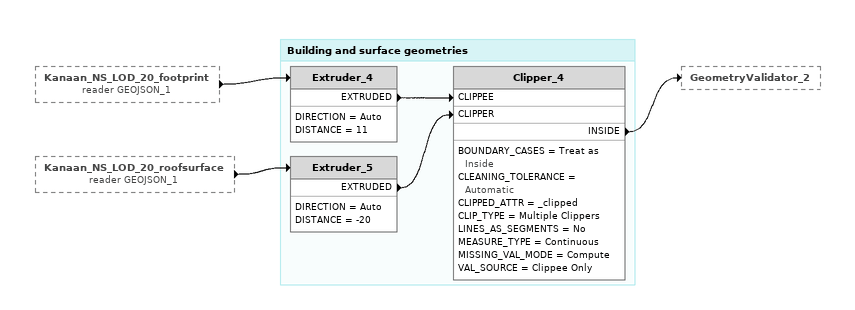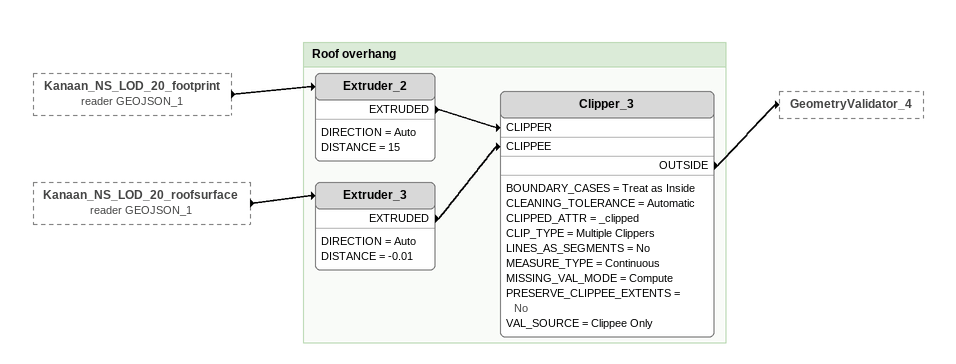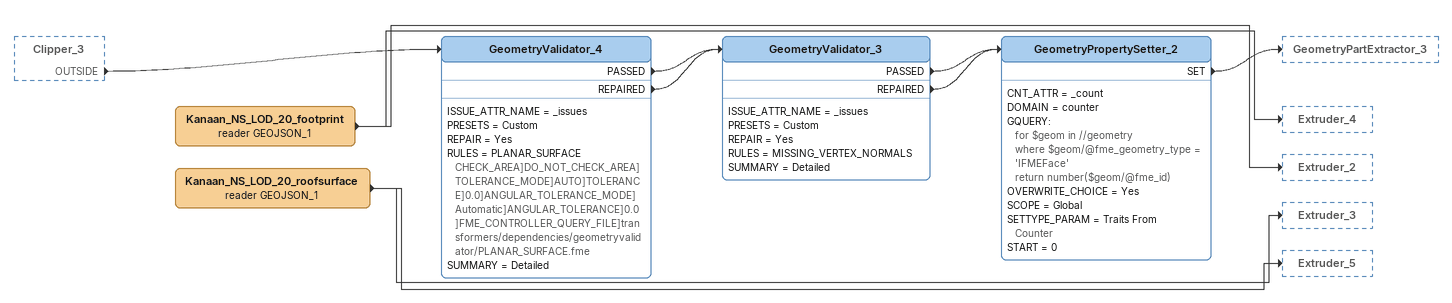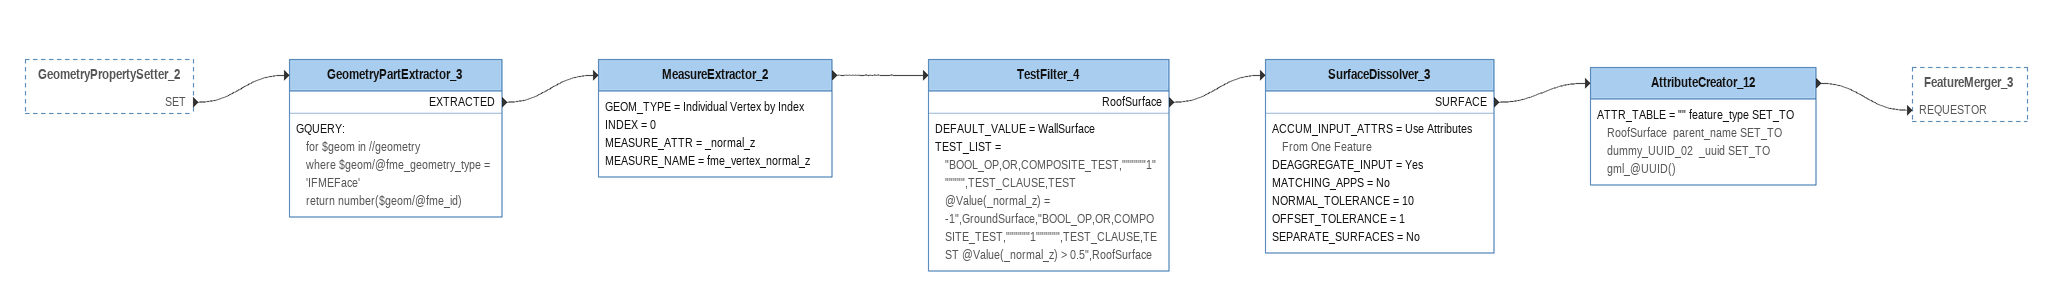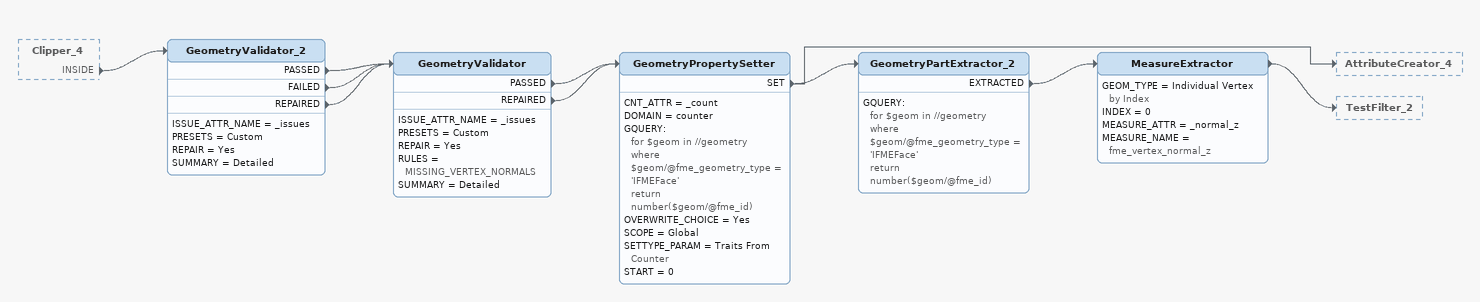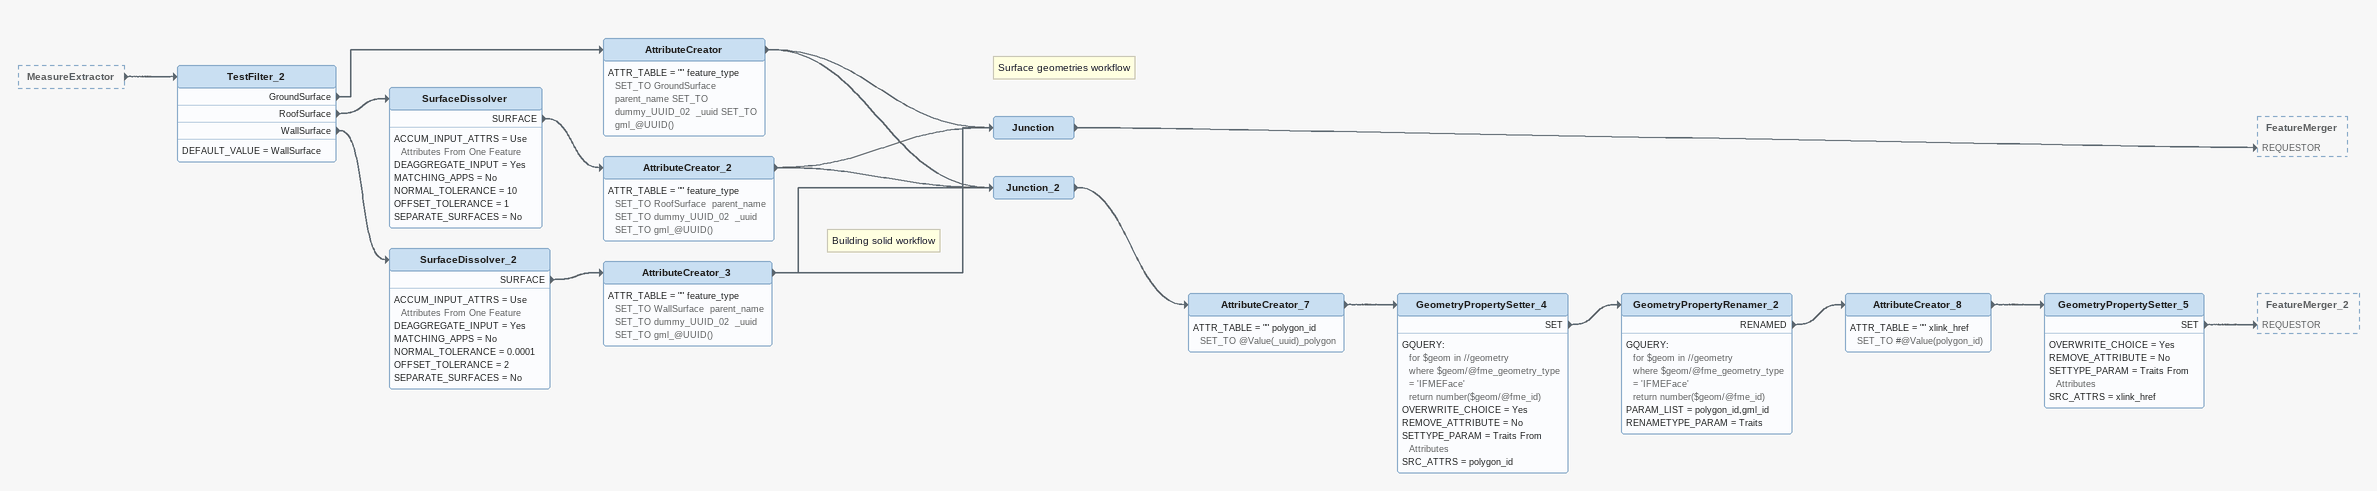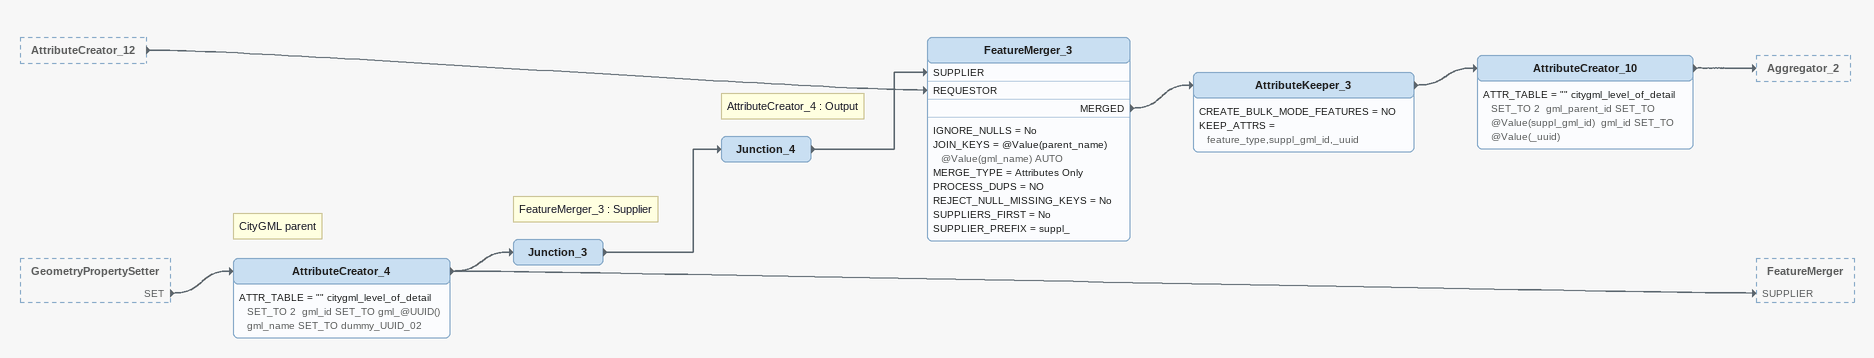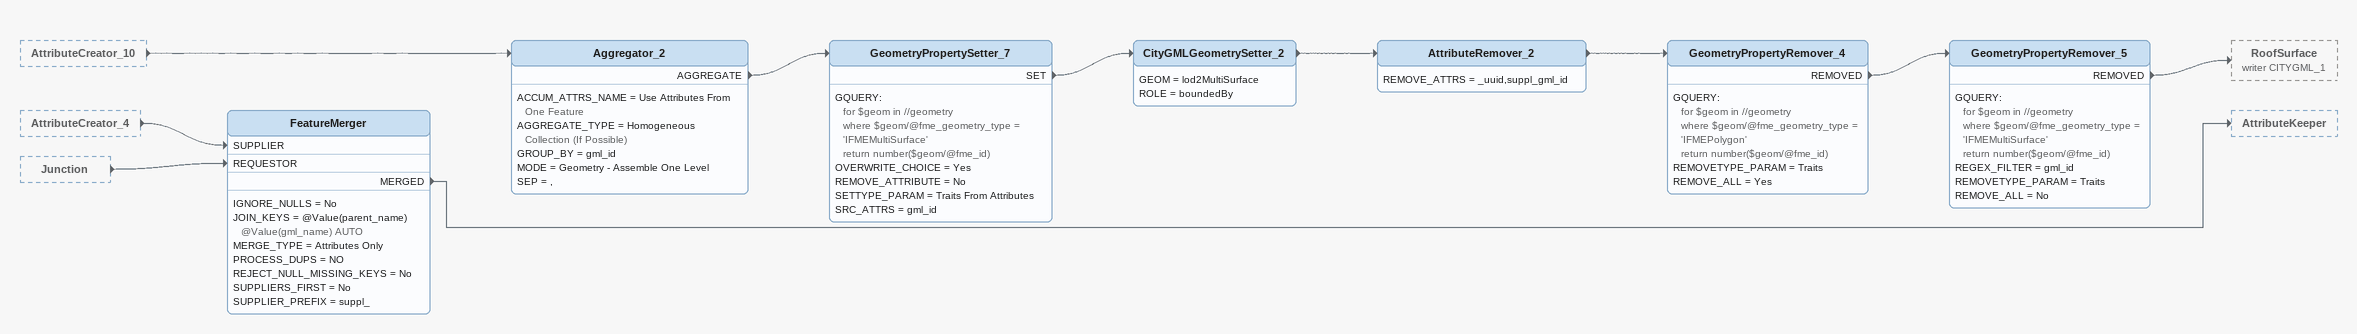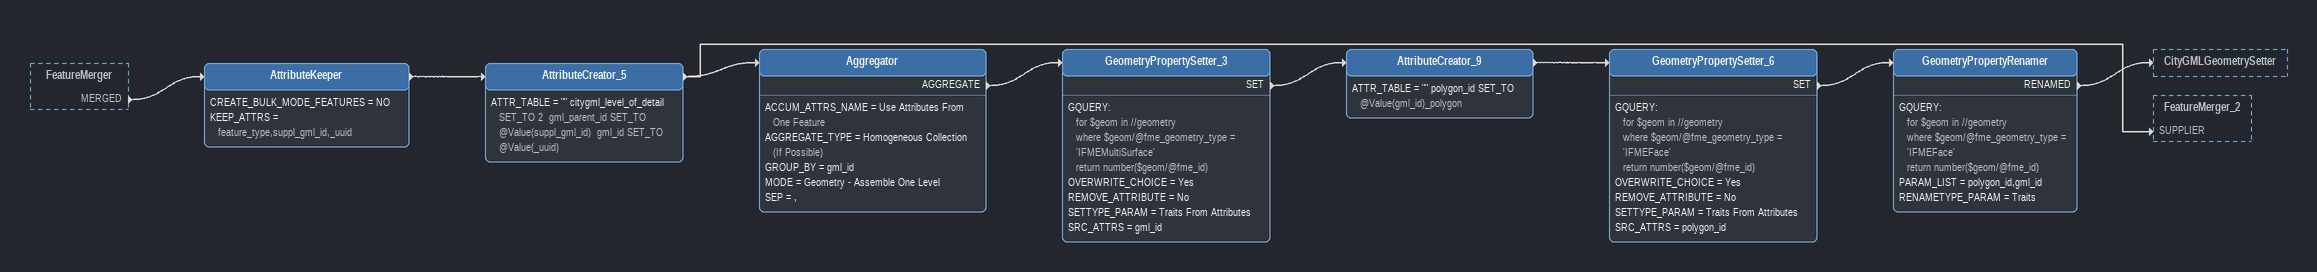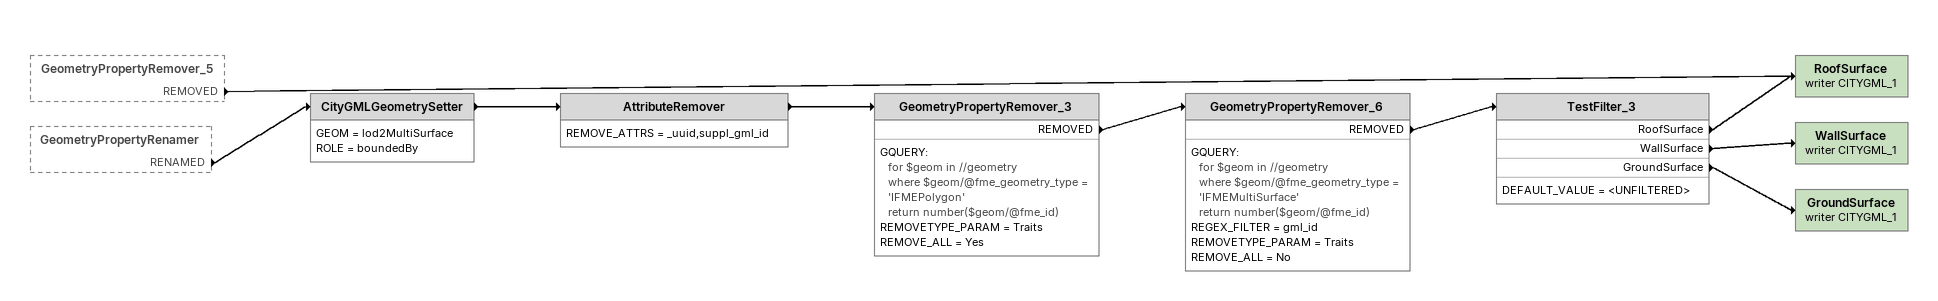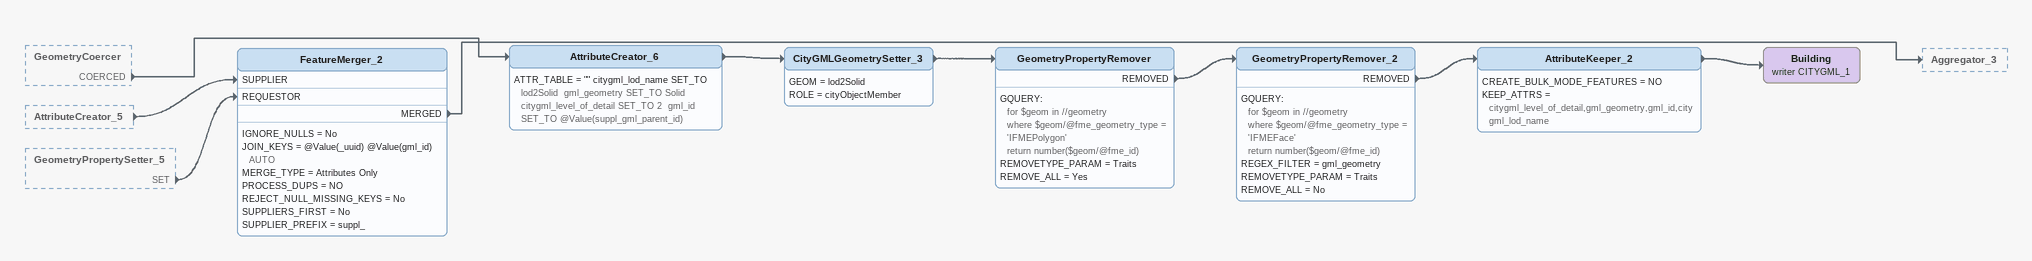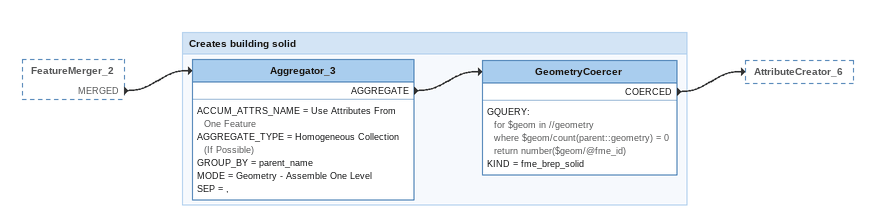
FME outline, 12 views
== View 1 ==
Kanaan_NS_LOD_20_footprint (reader GEOJSON_1) [outside]
    -> Extruder_4
Kanaan_NS_LOD_20_roofsurface (reader GEOJSON_1) [outside]
    -> Extruder_5

Bookmark: Building and surface geometries
Extruder_4
    DIRECTION = Auto
    DISTANCE = 11
    EXTRUDED -> Clipper_4 [CLIPPEE]
Extruder_5
    DIRECTION = Auto
    DISTANCE = -20
    EXTRUDED -> Clipper_4 [CLIPPER]
Clipper_4
    BOUNDARY_CASES = Treat as Inside
    CLEANING_TOLERANCE = Automatic
    CLIPPED_ATTR = _clipped
    CLIP_TYPE = Multiple Clippers
    LINES_AS_SEGMENTS = No
    MEASURE_TYPE = Continuous
    MISSING_VAL_MODE = Compute
    VAL_SOURCE = Clippee Only
    INSIDE -> GeometryValidator_2

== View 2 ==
Kanaan_NS_LOD_20_footprint (reader GEOJSON_1) [outside]
    -> Extruder_2
Kanaan_NS_LOD_20_roofsurface (reader GEOJSON_1) [outside]
    -> Extruder_3

Bookmark: Roof overhang
Extruder_2
    DIRECTION = Auto
    DISTANCE = 15
    EXTRUDED -> Clipper_3 [CLIPPER]
Extruder_3
    DIRECTION = Auto
    DISTANCE = -0.01
    EXTRUDED -> Clipper_3 [CLIPPEE]
Clipper_3
    BOUNDARY_CASES = Treat as Inside
    CLEANING_TOLERANCE = Automatic
    CLIPPED_ATTR = _clipped
    CLIP_TYPE = Multiple Clippers
    LINES_AS_SEGMENTS = No
    MEASURE_TYPE = Continuous
    MISSING_VAL_MODE = Compute
    PRESERVE_CLIPPEE_EXTENTS = No
    VAL_SOURCE = Clippee Only
    OUTSIDE -> GeometryValidator_4

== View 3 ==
Clipper_3 [outside]
    OUTSIDE -> GeometryValidator_4
Kanaan_NS_LOD_20_footprint (reader GEOJSON_1)
    -> Extruder_4
    -> Extruder_2
Kanaan_NS_LOD_20_roofsurface (reader GEOJSON_1)
    -> Extruder_3
    -> Extruder_5
GeometryValidator_4
    ISSUE_ATTR_NAME = _issues
    PRESETS = Custom
    REPAIR = Yes
    RULES = PLANAR_SURFACE CHECK_AREA]DO_NOT_CHECK_AREA]TOLERANCE_MODE]AUTO]TOLERANCE]0.0]ANGULAR_TOLERANCE_MODE]Automatic]ANGULAR_TOLERANCE]0.0]FME_CONTROLLER_QUERY_FILE]transformers/dependencies/geometryvalidator/PLANAR_SURFACE.fme
    SUMMARY = Detailed
    PASSED -> GeometryValidator_3
    REPAIRED -> GeometryValidator_3
GeometryValidator_3
    ISSUE_ATTR_NAME = _issues
    PRESETS = Custom
    REPAIR = Yes
    RULES = MISSING_VERTEX_NORMALS
    SUMMARY = Detailed
    PASSED -> GeometryPropertySetter_2
    REPAIRED -> GeometryPropertySetter_2
GeometryPropertySetter_2
    CNT_ATTR = _count
    DOMAIN = counter
    GQUERY:
      for $geom in //geometry
      where $geom/@fme_geometry_type = 'IFMEFace'
      return number($geom/@fme_id)
    OVERWRITE_CHOICE = Yes
    SCOPE = Global
    SETTYPE_PARAM = Traits From Counter
    START = 0
    SET -> GeometryPartExtractor_3

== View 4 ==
GeometryPropertySetter_2 [outside]
    SET -> GeometryPartExtractor_3
GeometryPartExtractor_3
    GQUERY:
      for $geom in //geometry
      where $geom/@fme_geometry_type = 'IFMEFace'
      return number($geom/@fme_id)
    EXTRACTED -> MeasureExtractor_2
MeasureExtractor_2
    GEOM_TYPE = Individual Vertex by Index
    INDEX = 0
    MEASURE_ATTR = _normal_z
    MEASURE_NAME = fme_vertex_normal_z
    -> TestFilter_4
TestFilter_4
    DEFAULT_VALUE = WallSurface
    TEST_LIST = "BOOL_OP,OR,COMPOSITE_TEST,""""""1"""""",TEST_CLAUSE,TEST @Value(_normal_z) = -1",GroundSurface,"BOOL_OP,OR,COMPOSITE_TEST,""""""1"""""",TEST_CLAUSE,TEST @Value(_normal_z) > 0.5",RoofSurface
    RoofSurface -> SurfaceDissolver_3
SurfaceDissolver_3
    ACCUM_INPUT_ATTRS = Use Attributes From One Feature
    DEAGGREGATE_INPUT = Yes
    MATCHING_APPS = No
    NORMAL_TOLERANCE = 10
    OFFSET_TOLERANCE = 1
    SEPARATE_SURFACES = No
    SURFACE -> AttributeCreator_12
AttributeCreator_12
    ATTR_TABLE = "" feature_type SET_TO RoofSurface  parent_name SET_TO dummy_UUID_02  _uuid SET_TO gml_@UUID()
    -> FeatureMerger_3 [REQUESTOR]

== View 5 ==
Clipper_4 [outside]
    INSIDE -> GeometryValidator_2
GeometryValidator_2
    ISSUE_ATTR_NAME = _issues
    PRESETS = Custom
    REPAIR = Yes
    SUMMARY = Detailed
    PASSED -> GeometryValidator
    FAILED -> GeometryValidator
    REPAIRED -> GeometryValidator
GeometryValidator
    ISSUE_ATTR_NAME = _issues
    PRESETS = Custom
    REPAIR = Yes
    RULES = MISSING_VERTEX_NORMALS
    SUMMARY = Detailed
    PASSED -> GeometryPropertySetter
    REPAIRED -> GeometryPropertySetter
GeometryPropertySetter
    CNT_ATTR = _count
    DOMAIN = counter
    GQUERY:
      for $geom in //geometry
      where $geom/@fme_geometry_type = 'IFMEFace'
      return number($geom/@fme_id)
    OVERWRITE_CHOICE = Yes
    SCOPE = Global
    SETTYPE_PARAM = Traits From Counter
    START = 0
    SET -> GeometryPartExtractor_2
    SET -> AttributeCreator_4
GeometryPartExtractor_2
    GQUERY:
      for $geom in //geometry
      where $geom/@fme_geometry_type = 'IFMEFace'
      return number($geom/@fme_id)
    EXTRACTED -> MeasureExtractor
MeasureExtractor
    GEOM_TYPE = Individual Vertex by Index
    INDEX = 0
    MEASURE_ATTR = _normal_z
    MEASURE_NAME = fme_vertex_normal_z
    -> TestFilter_2

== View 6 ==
MeasureExtractor [outside]
    -> TestFilter_2
TestFilter_2
    DEFAULT_VALUE = WallSurface
    GroundSurface -> AttributeCreator
    RoofSurface -> SurfaceDissolver
    WallSurface -> SurfaceDissolver_2
AttributeCreator
    ATTR_TABLE = "" feature_type SET_TO GroundSurface  parent_name SET_TO dummy_UUID_02  _uuid SET_TO gml_@UUID()
    -> Junction
    -> Junction_2
SurfaceDissolver
    ACCUM_INPUT_ATTRS = Use Attributes From One Feature
    DEAGGREGATE_INPUT = Yes
    MATCHING_APPS = No
    NORMAL_TOLERANCE = 10
    OFFSET_TOLERANCE = 1
    SEPARATE_SURFACES = No
    SURFACE -> AttributeCreator_2
AttributeCreator_2
    ATTR_TABLE = "" feature_type SET_TO RoofSurface  parent_name SET_TO dummy_UUID_02  _uuid SET_TO gml_@UUID()
    -> Junction
    -> Junction_2
SurfaceDissolver_2
    ACCUM_INPUT_ATTRS = Use Attributes From One Feature
    DEAGGREGATE_INPUT = Yes
    MATCHING_APPS = No
    NORMAL_TOLERANCE = 0.0001
    OFFSET_TOLERANCE = 2
    SEPARATE_SURFACES = No
    SURFACE -> AttributeCreator_3
AttributeCreator_3
    ATTR_TABLE = "" feature_type SET_TO WallSurface  parent_name SET_TO dummy_UUID_02  _uuid SET_TO gml_@UUID()
    -> Junction
    -> Junction_2
Note: Surface geometries workflow
Junction
    -> FeatureMerger [REQUESTOR]
Note: Building solid workflow
Junction_2
    -> AttributeCreator_7
AttributeCreator_7
    ATTR_TABLE = "" polygon_id SET_TO @Value(_uuid)_polygon
    -> GeometryPropertySetter_4
GeometryPropertySetter_4
    GQUERY:
      for $geom in //geometry
      where $geom/@fme_geometry_type = 'IFMEFace'
      return number($geom/@fme_id)
    OVERWRITE_CHOICE = Yes
    REMOVE_ATTRIBUTE = No
    SETTYPE_PARAM = Traits From Attributes
    SRC_ATTRS = polygon_id
    SET -> GeometryPropertyRenamer_2
GeometryPropertyRenamer_2
    GQUERY:
      for $geom in //geometry
      where $geom/@fme_geometry_type = 'IFMEFace'
      return number($geom/@fme_id)
    PARAM_LIST = polygon_id,gml_id
    RENAMETYPE_PARAM = Traits
    RENAMED -> AttributeCreator_8
AttributeCreator_8
    ATTR_TABLE = "" xlink_href SET_TO #@Value(polygon_id)
    -> GeometryPropertySetter_5
GeometryPropertySetter_5
    OVERWRITE_CHOICE = Yes
    REMOVE_ATTRIBUTE = No
    SETTYPE_PARAM = Traits From Attributes
    SRC_ATTRS = xlink_href
    SET -> FeatureMerger_2 [REQUESTOR]

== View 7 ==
AttributeCreator_12 [outside]
    -> FeatureMerger_3 [REQUESTOR]
GeometryPropertySetter [outside]
    SET -> AttributeCreator_4
Note: CityGML parent
AttributeCreator_4
    ATTR_TABLE = "" citygml_level_of_detail SET_TO 2  gml_id SET_TO gml_@UUID()  gml_name SET_TO dummy_UUID_02
    -> FeatureMerger [SUPPLIER]
    -> Junction_3
Note: FeatureMerger_3 : Supplier
Junction_3
    -> Junction_4
Note: AttributeCreator_4 : Output
Junction_4
    -> FeatureMerger_3 [SUPPLIER]
FeatureMerger_3
    IGNORE_NULLS = No
    JOIN_KEYS = @Value(parent_name) @Value(gml_name) AUTO
    MERGE_TYPE = Attributes Only
    PROCESS_DUPS = NO
    REJECT_NULL_MISSING_KEYS = No
    SUPPLIERS_FIRST = No
    SUPPLIER_PREFIX = suppl_
    MERGED -> AttributeKeeper_3
AttributeKeeper_3
    CREATE_BULK_MODE_FEATURES = NO
    KEEP_ATTRS = feature_type,suppl_gml_id,_uuid
    -> AttributeCreator_10
AttributeCreator_10
    ATTR_TABLE = "" citygml_level_of_detail SET_TO 2  gml_parent_id SET_TO @Value(suppl_gml_id)  gml_id SET_TO @Value(_uuid)
    -> Aggregator_2

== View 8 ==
AttributeCreator_10 [outside]
    -> Aggregator_2
AttributeCreator_4 [outside]
    -> FeatureMerger [SUPPLIER]
Junction [outside]
    -> FeatureMerger [REQUESTOR]
Aggregator_2
    ACCUM_ATTRS_NAME = Use Attributes From One Feature
    AGGREGATE_TYPE = Homogeneous Collection (If Possible)
    GROUP_BY = gml_id
    MODE = Geometry - Assemble One Level
    SEP = ,
    AGGREGATE -> GeometryPropertySetter_7
GeometryPropertySetter_7
    GQUERY:
      for $geom in //geometry
      where $geom/@fme_geometry_type = 'IFMEMultiSurface'
      return number($geom/@fme_id)
    OVERWRITE_CHOICE = Yes
    REMOVE_ATTRIBUTE = No
    SETTYPE_PARAM = Traits From Attributes
    SRC_ATTRS = gml_id
    SET -> CityGMLGeometrySetter_2
CityGMLGeometrySetter_2
    GEOM = lod2MultiSurface
    ROLE = boundedBy
    -> AttributeRemover_2
AttributeRemover_2
    REMOVE_ATTRS = _uuid,suppl_gml_id
    -> GeometryPropertyRemover_4
GeometryPropertyRemover_4
    GQUERY:
      for $geom in //geometry
      where $geom/@fme_geometry_type = 'IFMEPolygon'
      return number($geom/@fme_id)
    REMOVETYPE_PARAM = Traits
    REMOVE_ALL = Yes
    REMOVED -> GeometryPropertyRemover_5
GeometryPropertyRemover_5
    GQUERY:
      for $geom in //geometry
      where $geom/@fme_geometry_type = 'IFMEMultiSurface'
      return number($geom/@fme_id)
    REGEX_FILTER = gml_id
    REMOVETYPE_PARAM = Traits
    REMOVE_ALL = No
    REMOVED -> RoofSurface (writer CITYGML_1)
FeatureMerger
    IGNORE_NULLS = No
    JOIN_KEYS = @Value(parent_name) @Value(gml_name) AUTO
    MERGE_TYPE = Attributes Only
    PROCESS_DUPS = NO
    REJECT_NULL_MISSING_KEYS = No
    SUPPLIERS_FIRST = No
    SUPPLIER_PREFIX = suppl_
    MERGED -> AttributeKeeper

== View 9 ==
FeatureMerger [outside]
    MERGED -> AttributeKeeper
AttributeKeeper
    CREATE_BULK_MODE_FEATURES = NO
    KEEP_ATTRS = feature_type,suppl_gml_id,_uuid
    -> AttributeCreator_5
AttributeCreator_5
    ATTR_TABLE = "" citygml_level_of_detail SET_TO 2  gml_parent_id SET_TO @Value(suppl_gml_id)  gml_id SET_TO @Value(_uuid)
    -> FeatureMerger_2 [SUPPLIER]
    -> Aggregator
Aggregator
    ACCUM_ATTRS_NAME = Use Attributes From One Feature
    AGGREGATE_TYPE = Homogeneous Collection (If Possible)
    GROUP_BY = gml_id
    MODE = Geometry - Assemble One Level
    SEP = ,
    AGGREGATE -> GeometryPropertySetter_3
GeometryPropertySetter_3
    GQUERY:
      for $geom in //geometry
      where $geom/@fme_geometry_type = 'IFMEMultiSurface'
      return number($geom/@fme_id)
    OVERWRITE_CHOICE = Yes
    REMOVE_ATTRIBUTE = No
    SETTYPE_PARAM = Traits From Attributes
    SRC_ATTRS = gml_id
    SET -> AttributeCreator_9
AttributeCreator_9
    ATTR_TABLE = "" polygon_id SET_TO @Value(gml_id)_polygon
    -> GeometryPropertySetter_6
GeometryPropertySetter_6
    GQUERY:
      for $geom in //geometry
      where $geom/@fme_geometry_type = 'IFMEFace'
      return number($geom/@fme_id)
    OVERWRITE_CHOICE = Yes
    REMOVE_ATTRIBUTE = No
    SETTYPE_PARAM = Traits From Attributes
    SRC_ATTRS = polygon_id
    SET -> GeometryPropertyRenamer
GeometryPropertyRenamer
    GQUERY:
      for $geom in //geometry
      where $geom/@fme_geometry_type = 'IFMEFace'
      return number($geom/@fme_id)
    PARAM_LIST = polygon_id,gml_id
    RENAMETYPE_PARAM = Traits
    RENAMED -> CityGMLGeometrySetter

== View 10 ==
GeometryPropertyRemover_5 [outside]
    REMOVED -> RoofSurface (writer CITYGML_1)
GeometryPropertyRenamer [outside]
    RENAMED -> CityGMLGeometrySetter
CityGMLGeometrySetter
    GEOM = lod2MultiSurface
    ROLE = boundedBy
    -> AttributeRemover
AttributeRemover
    REMOVE_ATTRS = _uuid,suppl_gml_id
    -> GeometryPropertyRemover_3
GeometryPropertyRemover_3
    GQUERY:
      for $geom in //geometry
      where $geom/@fme_geometry_type = 'IFMEPolygon'
      return number($geom/@fme_id)
    REMOVETYPE_PARAM = Traits
    REMOVE_ALL = Yes
    REMOVED -> GeometryPropertyRemover_6
GeometryPropertyRemover_6
    GQUERY:
      for $geom in //geometry
      where $geom/@fme_geometry_type = 'IFMEMultiSurface'
      return number($geom/@fme_id)
    REGEX_FILTER = gml_id
    REMOVETYPE_PARAM = Traits
    REMOVE_ALL = No
    REMOVED -> TestFilter_3
TestFilter_3
    DEFAULT_VALUE = <UNFILTERED>
    RoofSurface -> RoofSurface (writer CITYGML_1)
    WallSurface -> WallSurface (writer CITYGML_1)
    GroundSurface -> GroundSurface (writer CITYGML_1)
RoofSurface (writer CITYGML_1)
WallSurface (writer CITYGML_1)
GroundSurface (writer CITYGML_1)

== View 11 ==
GeometryCoercer [outside]
    COERCED -> AttributeCreator_6
AttributeCreator_5 [outside]
    -> FeatureMerger_2 [SUPPLIER]
GeometryPropertySetter_5 [outside]
    SET -> FeatureMerger_2 [REQUESTOR]
FeatureMerger_2
    IGNORE_NULLS = No
    JOIN_KEYS = @Value(_uuid) @Value(gml_id) AUTO
    MERGE_TYPE = Attributes Only
    PROCESS_DUPS = NO
    REJECT_NULL_MISSING_KEYS = No
    SUPPLIERS_FIRST = No
    SUPPLIER_PREFIX = suppl_
    MERGED -> Aggregator_3
AttributeCreator_6
    ATTR_TABLE = "" citygml_lod_name SET_TO lod2Solid  gml_geometry SET_TO Solid  citygml_level_of_detail SET_TO 2  gml_id SET_TO @Value(suppl_gml_parent_id)
    -> CityGMLGeometrySetter_3
CityGMLGeometrySetter_3
    GEOM = lod2Solid
    ROLE = cityObjectMember
    -> GeometryPropertyRemover
GeometryPropertyRemover
    GQUERY:
      for $geom in //geometry
      where $geom/@fme_geometry_type = 'IFMEPolygon'
      return number($geom/@fme_id)
    REMOVETYPE_PARAM = Traits
    REMOVE_ALL = Yes
    REMOVED -> GeometryPropertyRemover_2
GeometryPropertyRemover_2
    GQUERY:
      for $geom in //geometry
      where $geom/@fme_geometry_type = 'IFMEFace'
      return number($geom/@fme_id)
    REGEX_FILTER = gml_geometry
    REMOVETYPE_PARAM = Traits
    REMOVE_ALL = No
    REMOVED -> AttributeKeeper_2
AttributeKeeper_2
    CREATE_BULK_MODE_FEATURES = NO
    KEEP_ATTRS = citygml_level_of_detail,gml_geometry,gml_id,citygml_lod_name
    -> Building (writer CITYGML_1)
Building (writer CITYGML_1)

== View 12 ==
FeatureMerger_2 [outside]
    MERGED -> Aggregator_3

Bookmark: Creates building solid
Aggregator_3
    ACCUM_ATTRS_NAME = Use Attributes From One Feature
    AGGREGATE_TYPE = Homogeneous Collection (If Possible)
    GROUP_BY = parent_name
    MODE = Geometry - Assemble One Level
    SEP = ,
    AGGREGATE -> GeometryCoercer
GeometryCoercer
    GQUERY:
      for $geom in //geometry
      where $geom/count(parent::geometry) = 0
      return number($geom/@fme_id)
    KIND = fme_brep_solid
    COERCED -> AttributeCreator_6
